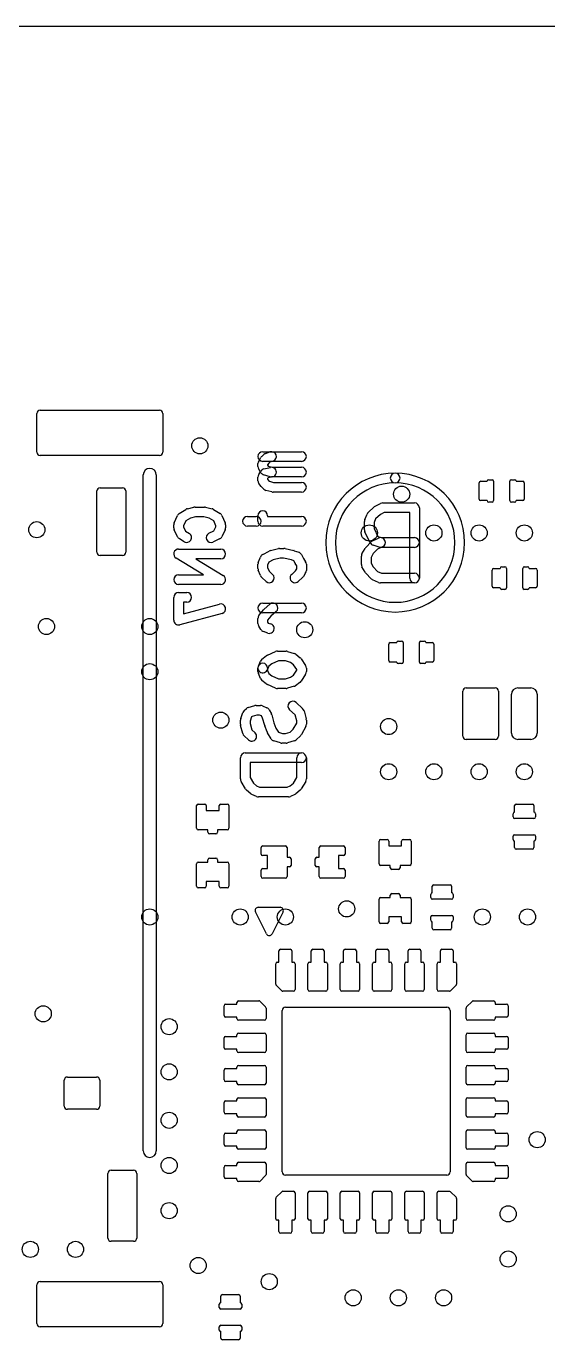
# Model space of a CAD drawing. Extents: x 0 to 45, y 0 to 50.
# Drawn here: x 14.04 to 22.11, y 29.65 to 50 of the extents above; entities that cross this region are included whole.
import ezdxf

# ---------------------------------------------------------------- set-up
doc = ezdxf.new("R2010")
doc.units = 0
for name, color, linetype in [('HOLE_1-6', 7, 'CONTINUOUS'), ('OUTLINE', 7, 'CONTINUOUS'), ('Resist-B', 7, 'CONTINUOUS'), ('Symbol-B', 7, 'CONTINUOUS')]:
    doc.layers.add(name, color=color, linetype=linetype)

msp = doc.modelspace()

# ---------------------------------------------------------------- linework, layer by layer
at = {"layer": 'HOLE_1-6'}
for centre in [(16.725, 43.5), (19.85, 42.75), (14.2, 42.2), (19.35, 42.15), (20.35, 42.15), (21.05, 42.15), (21.75, 42.15), (14.35, 40.7), (15.95, 40.7), (18.35, 40.65), (15.95, 40), (17.05, 39.25), (19.65, 39.15), (19.65, 38.45), (20.35, 38.45), (21.05, 38.45), (21.75, 38.45), (19, 36.325), (15.95, 36.2), (17.35, 36.2), (18.05, 36.2), (21.1, 36.2), (21.8, 36.2), (14.3, 34.7), (16.25, 34.5), (16.25, 33.8), (16.25, 33.05), (21.95, 32.75), (16.25, 32.35), (16.25, 31.65), (21.5, 31.6), (14.1, 31.05), (14.8, 31.05), (21.5, 30.9), (16.7, 30.8), (17.8, 30.55), (19.1, 30.3), (19.8, 30.3), (20.5, 30.3)]:
    msp.add_circle(centre, 0.125, dxfattribs=at)
at = {"layer": 'OUTLINE'}
msp.add_line((1, 50), (44, 50), dxfattribs=at)
at = {"layer": 'Resist-B'}
for p, q in [((14.2, 43.4), (14.2, 44)), ((14.25, 44.05), (16.1, 44.05)), ((16.15, 44), (16.15, 43.4)), ((16.1, 43.35), (14.25, 43.35)), ((21.075, 42.95), (21.175, 42.95)), ((21.2, 42.975), (21.25, 42.975)), ((21.275, 42.95), (21.275, 42.65)), ((21.525, 42.65), (21.525, 42.95)), ((21.55, 42.975), (21.6, 42.975)), ((21.625, 42.95), (21.725, 42.95)), ((15.13, 41.85), (15.13, 42.8)), ((15.18, 42.85), (15.53, 42.85)), ((15.58, 42.8), (15.58, 41.85)), ((21.05, 42.675), (21.05, 42.925)), ((21.75, 42.925), (21.75, 42.675)), ((21.175, 42.65), (21.075, 42.65)), ((21.25, 42.625), (21.2, 42.625)), ((21.6, 42.625), (21.55, 42.625)), ((21.725, 42.65), (21.625, 42.65)), ((15.53, 41.8), (15.18, 41.8)), ((21.25, 41.325), (21.25, 41.575)), ((21.275, 41.6), (21.375, 41.6)), ((21.4, 41.625), (21.45, 41.625)), ((21.475, 41.6), (21.475, 41.3)), ((21.725, 41.3), (21.725, 41.6)), ((21.75, 41.625), (21.8, 41.625)), ((21.825, 41.6), (21.925, 41.6)), ((21.95, 41.575), (21.95, 41.325)), ((21.375, 41.3), (21.275, 41.3)), ((21.45, 41.275), (21.4, 41.275)), ((21.8, 41.275), (21.75, 41.275)), ((21.925, 41.3), (21.825, 41.3)), ((19.65, 40.175), (19.65, 40.425)), ((19.675, 40.45), (19.775, 40.45)), ((19.8, 40.475), (19.85, 40.475)), ((19.875, 40.45), (19.875, 40.15)), ((20.125, 40.15), (20.125, 40.45)), ((20.15, 40.475), (20.2, 40.475)), ((20.225, 40.45), (20.325, 40.45)), ((20.35, 40.425), (20.35, 40.175)), ((19.775, 40.15), (19.675, 40.15)), ((19.85, 40.125), (19.8, 40.125)), ((20.2, 40.125), (20.15, 40.125)), ((20.325, 40.15), (20.225, 40.15)), ((20.8, 39), (20.8, 39.7)), ((20.85, 39.75), (21.3, 39.75)), ((21.35, 39.7), (21.35, 39)), ((21.3, 38.95), (20.85, 38.95)), ((16.675, 37.575), (16.675, 37.925)), ((16.7, 37.95), (16.8, 37.95)), ((16.825, 37.925), (16.825, 37.85)), ((17.025, 37.85), (17.025, 37.925)), ((17.05, 37.95), (17.15, 37.95)), ((17.175, 37.925), (17.175, 37.575)), ((21.6, 37.825), (21.6, 37.925)), ((21.625, 37.95), (21.875, 37.95)), ((21.9, 37.925), (21.9, 37.825)), ((16.825, 37.85), (17.025, 37.85)), ((21.575, 37.75), (21.575, 37.8)), ((21.9, 37.725), (21.6, 37.725)), ((21.925, 37.8), (21.925, 37.75)), ((16.85, 37.55), (16.7, 37.55)), ((16.85, 37.5125), (16.85, 37.55)), ((16.975, 37.4875), (16.875, 37.4875)), ((17, 37.55), (17, 37.5125)), ((17.15, 37.55), (17, 37.55)), ((21.575, 37.4), (21.575, 37.45)), ((21.6, 37.475), (21.9, 37.475)), ((21.925, 37.45), (21.925, 37.4)), ((17.675, 37.175), (17.675, 37.275)), ((17.7, 37.3), (18.05, 37.3)), ((18.075, 37.275), (18.075, 37.125)), ((18.575, 37.125), (18.575, 37.275)), ((18.6, 37.3), (18.95, 37.3)), ((18.975, 37.275), (18.975, 37.175)), ((19.5, 37.025), (19.5, 37.375)), ((19.525, 37.4), (19.625, 37.4)), ((19.65, 37.375), (19.65, 37.3)), ((19.65, 37.3), (19.85, 37.3)), ((19.85, 37.3), (19.85, 37.375)), ((19.875, 37.4), (19.975, 37.4)), ((20, 37.375), (20, 37.025)), ((21.6, 37.275), (21.6, 37.375)), ((21.875, 37.25), (21.625, 37.25)), ((21.9, 37.375), (21.9, 37.275)), ((16.7, 37.05), (16.85, 37.05)), ((16.85, 37.05), (16.85, 37.0875)), ((16.875, 37.1125), (16.975, 37.1125)), ((17, 37.0875), (17, 37.05)), ((17, 37.05), (17.15, 37.05)), ((17.775, 37.15), (17.7, 37.15)), ((17.775, 36.95), (17.775, 37.15)), ((18.075, 37.125), (18.1125, 37.125)), ((18.1375, 37.1), (18.1375, 37)), ((18.5125, 37), (18.5125, 37.1)), ((18.5375, 37.125), (18.575, 37.125)), ((18.95, 37.15), (18.875, 37.15)), ((18.875, 37.15), (18.875, 36.95)), ((16.675, 36.675), (16.675, 37.025)), ((17.175, 37.025), (17.175, 36.675)), ((17.675, 36.825), (17.675, 36.925)), ((17.7, 36.95), (17.775, 36.95)), ((18.1125, 36.975), (18.075, 36.975)), ((18.075, 36.975), (18.075, 36.825)), ((18.575, 36.975), (18.5375, 36.975)), ((18.575, 36.825), (18.575, 36.975)), ((18.875, 36.95), (18.95, 36.95)), ((18.975, 36.925), (18.975, 36.825)), ((19.675, 37), (19.525, 37)), ((19.675, 36.9625), (19.675, 37)), ((19.8, 36.9375), (19.7, 36.9375)), ((19.825, 37), (19.825, 36.9625)), ((19.975, 37), (19.825, 37)), ((16.8, 36.65), (16.7, 36.65)), ((17.025, 36.75), (16.825, 36.75)), ((16.825, 36.75), (16.825, 36.675)), ((17.025, 36.675), (17.025, 36.75)), ((17.15, 36.65), (17.05, 36.65)), ((18.05, 36.8), (17.7, 36.8)), ((18.95, 36.8), (18.6, 36.8)), ((20.325, 36.575), (20.325, 36.675)), ((20.35, 36.7), (20.6, 36.7)), ((20.625, 36.675), (20.625, 36.575)), ((19.5, 36.125), (19.5, 36.475)), ((19.525, 36.5), (19.675, 36.5)), ((19.675, 36.5), (19.675, 36.5375)), ((19.7, 36.5625), (19.8, 36.5625)), ((19.825, 36.5375), (19.825, 36.5)), ((19.825, 36.5), (19.975, 36.5)), ((20, 36.475), (20, 36.125)), ((20.3, 36.5), (20.3, 36.55)), ((20.625, 36.475), (20.325, 36.475)), ((20.65, 36.55), (20.65, 36.5)), ((20.325, 36.225), (20.625, 36.225)), ((19.625, 36.1), (19.525, 36.1)), ((19.85, 36.2), (19.65, 36.2)), ((19.65, 36.2), (19.65, 36.125)), ((19.85, 36.125), (19.85, 36.2)), ((19.975, 36.1), (19.875, 36.1)), ((20.3, 36.15), (20.3, 36.2)), ((20.325, 36.025), (20.325, 36.125)), ((20.625, 36.125), (20.625, 36.025)), ((20.65, 36.2), (20.65, 36.15)), ((20.6, 36), (20.35, 36)), ((17.95, 35.5), (17.95, 35.675)), ((17.975, 35.7), (18.125, 35.7)), ((18.15, 35.675), (18.15, 35.5)), ((18.45, 35.5), (18.45, 35.675)), ((18.475, 35.7), (18.625, 35.7)), ((18.65, 35.675), (18.65, 35.5)), ((18.95, 35.5), (18.95, 35.675)), ((18.975, 35.7), (19.125, 35.7)), ((19.15, 35.675), (19.15, 35.5)), ((19.45, 35.5), (19.45, 35.675)), ((19.475, 35.7), (19.625, 35.7)), ((19.65, 35.675), (19.65, 35.5)), ((19.95, 35.5), (19.95, 35.675)), ((19.975, 35.7), (20.125, 35.7)), ((20.15, 35.675), (20.15, 35.5)), ((20.45, 35.5), (20.45, 35.675)), ((20.475, 35.7), (20.625, 35.7)), ((20.65, 35.675), (20.65, 35.5)), ((17.9, 35.16036), (17.9, 35.475)), ((17.925, 35.5), (17.95, 35.5)), ((18.15, 35.5), (18.175, 35.5)), ((18.2, 35.475), (18.2, 35.075)), ((18.4, 35.075), (18.4, 35.475)), ((18.425, 35.5), (18.45, 35.5)), ((18.65, 35.5), (18.675, 35.5)), ((18.7, 35.475), (18.7, 35.075)), ((18.9, 35.075), (18.9, 35.475)), ((18.925, 35.5), (18.95, 35.5)), ((19.15, 35.5), (19.175, 35.5)), ((19.2, 35.475), (19.2, 35.075)), ((19.4, 35.075), (19.4, 35.475)), ((19.425, 35.5), (19.45, 35.5)), ((19.65, 35.5), (19.675, 35.5)), ((19.7, 35.475), (19.7, 35.075)), ((19.9, 35.075), (19.9, 35.475)), ((19.925, 35.5), (19.95, 35.5)), ((20.15, 35.5), (20.175, 35.5)), ((20.2, 35.475), (20.2, 35.075)), ((20.4, 35.075), (20.4, 35.475)), ((20.425, 35.5), (20.45, 35.5)), ((20.65, 35.5), (20.675, 35.5)), ((20.7, 35.475), (20.7, 35.16036)), ((17.99268, 35.05732), (17.90732, 35.14268)), ((18.175, 35.05), (18.01036, 35.05)), ((18.675, 35.05), (18.425, 35.05)), ((19.175, 35.05), (18.925, 35.05)), ((19.675, 35.05), (19.425, 35.05)), ((20.175, 35.05), (19.925, 35.05)), ((20.58964, 35.05), (20.425, 35.05)), ((20.69268, 35.14268), (20.60732, 35.05732)), ((17.1, 34.675), (17.1, 34.825)), ((17.125, 34.85), (17.3, 34.85)), ((17.3, 34.85), (17.3, 34.875)), ((17.325, 34.9), (17.63964, 34.9)), ((17.65732, 34.89268), (17.74268, 34.80732)), ((18.05, 34.8), (20.55, 34.8)), ((20.85732, 34.80732), (20.94268, 34.89268)), ((20.96036, 34.9), (21.275, 34.9)), ((21.3, 34.875), (21.3, 34.85)), ((21.3, 34.85), (21.475, 34.85)), ((21.5, 34.825), (21.5, 34.675)), ((17.3, 34.65), (17.125, 34.65)), ((17.3, 34.625), (17.3, 34.65)), ((17.725, 34.6), (17.325, 34.6)), ((17.75, 34.78964), (17.75, 34.625)), ((18, 32.25), (18, 34.75)), ((20.6, 34.75), (20.6, 32.25)), ((20.85, 34.625), (20.85, 34.78964)), ((21.275, 34.6), (20.875, 34.6)), ((21.475, 34.65), (21.3, 34.65)), ((21.3, 34.65), (21.3, 34.625)), ((17.325, 34.4), (17.725, 34.4)), ((20.875, 34.4), (21.275, 34.4)), ((17.1, 34.175), (17.1, 34.325)), ((17.125, 34.35), (17.3, 34.35)), ((17.3, 34.35), (17.3, 34.375)), ((17.75, 34.375), (17.75, 34.125)), ((20.85, 34.125), (20.85, 34.375)), ((21.3, 34.375), (21.3, 34.35)), ((21.3, 34.35), (21.475, 34.35)), ((21.5, 34.325), (21.5, 34.175)), ((17.3, 34.15), (17.125, 34.15)), ((17.3, 34.125), (17.3, 34.15)), ((17.725, 34.1), (17.325, 34.1)), ((21.275, 34.1), (20.875, 34.1)), ((21.475, 34.15), (21.3, 34.15)), ((21.3, 34.15), (21.3, 34.125)), ((17.1, 33.675), (17.1, 33.825)), ((17.125, 33.85), (17.3, 33.85)), ((17.3, 33.85), (17.3, 33.875)), ((17.325, 33.9), (17.725, 33.9)), ((17.75, 33.875), (17.75, 33.625)), ((20.85, 33.625), (20.85, 33.875)), ((20.875, 33.9), (21.275, 33.9)), ((21.3, 33.875), (21.3, 33.85)), ((21.3, 33.85), (21.475, 33.85)), ((21.5, 33.825), (21.5, 33.675)), ((14.625, 33.27), (14.625, 33.67)), ((14.675, 33.72), (15.125, 33.72)), ((15.175, 33.67), (15.175, 33.27)), ((17.3, 33.65), (17.125, 33.65)), ((17.3, 33.625), (17.3, 33.65)), ((17.725, 33.6), (17.325, 33.6)), ((21.275, 33.6), (20.875, 33.6)), ((21.475, 33.65), (21.3, 33.65)), ((21.3, 33.65), (21.3, 33.625)), ((17.3, 33.35), (17.3, 33.375)), ((17.325, 33.4), (17.725, 33.4)), ((17.75, 33.375), (17.75, 33.125)), ((20.85, 33.125), (20.85, 33.375)), ((20.875, 33.4), (21.275, 33.4)), ((21.3, 33.375), (21.3, 33.35)), ((15.125, 33.22), (14.675, 33.22)), ((17.1, 33.175), (17.1, 33.325)), ((17.125, 33.35), (17.3, 33.35)), ((21.3, 33.35), (21.475, 33.35)), ((21.5, 33.325), (21.5, 33.175)), ((17.3, 33.15), (17.125, 33.15)), ((17.3, 33.125), (17.3, 33.15)), ((17.725, 33.1), (17.325, 33.1)), ((21.275, 33.1), (20.875, 33.1)), ((21.475, 33.15), (21.3, 33.15)), ((21.3, 33.15), (21.3, 33.125)), ((17.1, 32.675), (17.1, 32.825)), ((17.125, 32.85), (17.3, 32.85)), ((17.3, 32.85), (17.3, 32.875)), ((17.325, 32.9), (17.725, 32.9)), ((17.75, 32.875), (17.75, 32.625)), ((20.85, 32.625), (20.85, 32.875)), ((20.875, 32.9), (21.275, 32.9)), ((21.3, 32.875), (21.3, 32.85)), ((21.3, 32.85), (21.475, 32.85)), ((21.5, 32.825), (21.5, 32.675)), ((17.3, 32.65), (17.125, 32.65)), ((17.3, 32.625), (17.3, 32.65)), ((17.725, 32.6), (17.325, 32.6)), ((21.275, 32.6), (20.875, 32.6)), ((21.475, 32.65), (21.3, 32.65)), ((21.3, 32.65), (21.3, 32.625)), ((17.3, 32.35), (17.3, 32.375)), ((17.325, 32.4), (17.725, 32.4)), ((17.75, 32.375), (17.75, 32.21036)), ((20.85, 32.21036), (20.85, 32.375)), ((20.875, 32.4), (21.275, 32.4)), ((21.3, 32.375), (21.3, 32.35)), ((15.3, 31.225), (15.3, 32.225)), ((15.35, 32.275), (15.7, 32.275)), ((15.75, 32.225), (15.75, 31.225)), ((17.1, 32.175), (17.1, 32.325)), ((17.125, 32.35), (17.3, 32.35)), ((17.74268, 32.19268), (17.65732, 32.10732)), ((20.55, 32.2), (18.05, 32.2)), ((20.94268, 32.10732), (20.85732, 32.19268)), ((21.3, 32.35), (21.475, 32.35)), ((21.5, 32.325), (21.5, 32.175)), ((17.3, 32.15), (17.125, 32.15)), ((17.3, 32.125), (17.3, 32.15)), ((17.63964, 32.1), (17.325, 32.1)), ((18.01036, 31.95), (18.175, 31.95)), ((18.425, 31.95), (18.675, 31.95)), ((18.925, 31.95), (19.175, 31.95)), ((19.425, 31.95), (19.675, 31.95)), ((19.925, 31.95), (20.175, 31.95)), ((20.425, 31.95), (20.58964, 31.95)), ((21.275, 32.1), (20.96036, 32.1)), ((21.475, 32.15), (21.3, 32.15)), ((21.3, 32.15), (21.3, 32.125)), ((17.9, 31.525), (17.9, 31.83964)), ((17.90732, 31.85732), (17.99268, 31.94268)), ((18.2, 31.925), (18.2, 31.525)), ((18.4, 31.525), (18.4, 31.925)), ((18.7, 31.925), (18.7, 31.525)), ((18.9, 31.525), (18.9, 31.925)), ((19.2, 31.925), (19.2, 31.525)), ((19.4, 31.525), (19.4, 31.925)), ((19.7, 31.925), (19.7, 31.525)), ((19.9, 31.525), (19.9, 31.925)), ((20.2, 31.925), (20.2, 31.525)), ((20.4, 31.525), (20.4, 31.925)), ((20.60732, 31.94268), (20.69268, 31.85732)), ((20.7, 31.83964), (20.7, 31.525)), ((17.95, 31.5), (17.925, 31.5)), ((17.95, 31.325), (17.95, 31.5)), ((18.175, 31.5), (18.15, 31.5)), ((18.15, 31.5), (18.15, 31.325)), ((18.45, 31.5), (18.425, 31.5)), ((18.45, 31.325), (18.45, 31.5)), ((18.675, 31.5), (18.65, 31.5)), ((18.65, 31.5), (18.65, 31.325)), ((18.95, 31.5), (18.925, 31.5)), ((18.95, 31.325), (18.95, 31.5)), ((19.175, 31.5), (19.15, 31.5)), ((19.15, 31.5), (19.15, 31.325)), ((19.45, 31.5), (19.425, 31.5)), ((19.45, 31.325), (19.45, 31.5)), ((19.675, 31.5), (19.65, 31.5)), ((19.65, 31.5), (19.65, 31.325)), ((19.95, 31.5), (19.925, 31.5)), ((19.95, 31.325), (19.95, 31.5)), ((20.175, 31.5), (20.15, 31.5)), ((20.15, 31.5), (20.15, 31.325)), ((20.45, 31.5), (20.425, 31.5)), ((20.45, 31.325), (20.45, 31.5)), ((20.675, 31.5), (20.65, 31.5)), ((20.65, 31.5), (20.65, 31.325)), ((15.7, 31.175), (15.35, 31.175)), ((18.125, 31.3), (17.975, 31.3)), ((18.625, 31.3), (18.475, 31.3)), ((19.125, 31.3), (18.975, 31.3)), ((19.625, 31.3), (19.475, 31.3)), ((20.125, 31.3), (19.975, 31.3)), ((20.625, 31.3), (20.475, 31.3)), ((14.25, 30.55), (16.1, 30.55)), ((14.2, 29.9), (14.2, 30.5)), ((16.15, 30.5), (16.15, 29.9)), ((17.05, 30.225), (17.05, 30.325)), ((17.075, 30.35), (17.325, 30.35)), ((17.35, 30.325), (17.35, 30.225)), ((17.025, 30.15), (17.025, 30.2)), ((17.35, 30.125), (17.05, 30.125)), ((17.375, 30.2), (17.375, 30.15)), ((16.1, 29.85), (14.25, 29.85)), ((17.025, 29.8), (17.025, 29.85)), ((17.05, 29.875), (17.35, 29.875)), ((17.05, 29.675), (17.05, 29.775)), ((17.35, 29.775), (17.35, 29.675)), ((17.375, 29.85), (17.375, 29.8)), ((17.325, 29.65), (17.075, 29.65))]:
    msp.add_line(p, q, dxfattribs=at)
for centre, radius, start, end in [((14.25, 44), 0.05, 90, 180), ((16.1, 44), 0.05, 0, 90), ((14.25, 43.4), 0.05, 180, -90), ((16.1, 43.4), 0.05, -90, 0), ((21.075, 42.925), 0.025, 90, 180), ((21.2, 42.95), 0.025, 90, 180), ((21.25, 42.95), 0.025, 0, 90), ((21.55, 42.95), 0.025, 90, 180), ((21.6, 42.95), 0.025, 0, 90), ((21.725, 42.925), 0.025, 0, 90), ((15.18, 42.8), 0.05, 90, 180), ((15.53, 42.8), 0.05, 0, 90), ((21.075, 42.675), 0.025, 180, -90), ((21.2, 42.65), 0.025, 180, -90), ((21.25, 42.65), 0.025, -90, 0), ((21.55, 42.65), 0.025, 180, -90), ((21.6, 42.65), 0.025, -90, 0), ((21.725, 42.675), 0.025, -90, 0), ((15.18, 41.85), 0.05, 180, -90), ((15.53, 41.85), 0.05, -90, 0), ((21.275, 41.575), 0.025, 90, 180), ((21.4, 41.6), 0.025, 90, 180), ((21.45, 41.6), 0.025, 0, 90), ((21.75, 41.6), 0.025, 90, 180), ((21.8, 41.6), 0.025, 0, 90), ((21.925, 41.575), 0.025, 0, 90), ((21.275, 41.325), 0.025, 180, -90), ((21.925, 41.325), 0.025, -90, 0), ((21.4, 41.3), 0.025, 180, -90), ((21.45, 41.3), 0.025, -90, 0), ((21.75, 41.3), 0.025, 180, -90), ((21.8, 41.3), 0.025, -90, 0), ((19.675, 40.425), 0.025, 90, 180), ((19.8, 40.45), 0.025, 90, 180), ((19.85, 40.45), 0.025, 0, 90), ((20.15, 40.45), 0.025, 90, 180), ((20.2, 40.45), 0.025, 0, 90), ((20.325, 40.425), 0.025, 0, 90), ((19.675, 40.175), 0.025, 180, -90), ((19.8, 40.15), 0.025, 180, -90), ((19.85, 40.15), 0.025, -90, 0), ((20.15, 40.15), 0.025, 180, -90), ((20.2, 40.15), 0.025, -90, 0), ((20.325, 40.175), 0.025, -90, 0), ((20.85, 39.7), 0.05, 90, 180), ((21.3, 39.7), 0.05, 0, 90), ((20.85, 39), 0.05, 180, -90), ((21.3, 39), 0.05, -90, 0), ((16.7, 37.925), 0.025, 90, 180), ((16.8, 37.925), 0.025, 0, 90), ((17.05, 37.925), 0.025, 90, 180), ((17.15, 37.925), 0.025, 0, 90), ((21.625, 37.925), 0.025, 90, 180), ((21.875, 37.925), 0.025, 0, 90), ((21.6, 37.8), 0.025, 90, 180), ((21.6, 37.75), 0.025, 180, -90), ((21.9, 37.8), 0.025, 0, 90), ((21.9, 37.75), 0.025, -90, 0), ((16.7, 37.575), 0.025, 180, -90), ((16.875, 37.5125), 0.025, 180, -90), ((16.975, 37.5125), 0.025, -90, 0), ((17.15, 37.575), 0.025, -90, 0), ((21.6, 37.45), 0.025, 90, 180), ((21.9, 37.45), 0.025, 0, 90), ((17.7, 37.275), 0.025, 90, 180), ((18.05, 37.275), 0.025, 0, 90), ((18.6, 37.275), 0.025, 90, 180), ((18.95, 37.275), 0.025, 0, 90), ((19.525, 37.375), 0.025, 90, 180), ((19.625, 37.375), 0.025, 0, 90), ((19.875, 37.375), 0.025, 90, 180), ((19.975, 37.375), 0.025, 0, 90), ((21.6, 37.4), 0.025, 180, -90), ((21.625, 37.275), 0.025, 180, -90), ((21.875, 37.275), 0.025, -90, 0), ((21.9, 37.4), 0.025, -90, 0), ((16.7, 37.025), 0.025, 90, 180), ((16.875, 37.0875), 0.025, 90, 180), ((16.975, 37.0875), 0.025, 0, 90), ((17.15, 37.025), 0.025, 0, 90), ((17.7, 37.175), 0.025, 180, -90), ((18.1125, 37.1), 0.025, 0, 90), ((18.5375, 37.1), 0.025, 90, 180), ((18.95, 37.175), 0.025, -90, 0), ((17.7, 36.925), 0.025, 90, 180), ((18.1125, 37), 0.025, -90, 0), ((18.5375, 37), 0.025, 180, -90), ((18.95, 36.925), 0.025, 0, 90), ((19.525, 37.025), 0.025, 180, -90), ((19.7, 36.9625), 0.025, 180, -90), ((19.8, 36.9625), 0.025, -90, 0), ((19.975, 37.025), 0.025, -90, 0), ((16.7, 36.675), 0.025, 180, -90), ((16.8, 36.675), 0.025, -90, 0), ((17.05, 36.675), 0.025, 180, -90), ((17.15, 36.675), 0.025, -90, 0), ((17.7, 36.825), 0.025, 180, -90), ((18.05, 36.825), 0.025, -90, 0), ((18.6, 36.825), 0.025, 180, -90), ((18.95, 36.825), 0.025, -90, 0), ((20.35, 36.675), 0.025, 90, 180), ((20.6, 36.675), 0.025, 0, 90), ((19.525, 36.475), 0.025, 90, 180), ((19.7, 36.5375), 0.025, 90, 180), ((19.8, 36.5375), 0.025, 0, 90), ((19.975, 36.475), 0.025, 0, 90), ((20.325, 36.55), 0.025, 90, 180), ((20.325, 36.5), 0.025, 180, -90), ((20.625, 36.55), 0.025, 0, 90), ((20.625, 36.5), 0.025, -90, 0), ((20.325, 36.2), 0.025, 90, 180), ((20.625, 36.2), 0.025, 0, 90), ((19.525, 36.125), 0.025, 180, -90), ((19.625, 36.125), 0.025, -90, 0), ((19.875, 36.125), 0.025, 180, -90), ((19.975, 36.125), 0.025, -90, 0), ((20.325, 36.15), 0.025, 180, -90), ((20.35, 36.025), 0.025, 180, -90), ((20.6, 36.025), 0.025, -90, 0), ((20.625, 36.15), 0.025, -90, 0), ((17.975, 35.675), 0.025, 90, 180), ((18.125, 35.675), 0.025, 0, 90), ((18.475, 35.675), 0.025, 90, 180), ((18.625, 35.675), 0.025, 0, 90), ((18.975, 35.675), 0.025, 90, 180), ((19.125, 35.675), 0.025, 0, 90), ((19.475, 35.675), 0.025, 90, 180), ((19.625, 35.675), 0.025, 0, 90), ((19.975, 35.675), 0.025, 90, 180), ((20.125, 35.675), 0.025, 0, 90), ((20.475, 35.675), 0.025, 90, 180), ((20.625, 35.675), 0.025, 0, 90), ((17.925, 35.475), 0.025, 90, 180), ((18.175, 35.475), 0.025, 0, 90), ((18.425, 35.475), 0.025, 90, 180), ((18.675, 35.475), 0.025, 0, 90), ((18.925, 35.475), 0.025, 90, 180), ((19.175, 35.475), 0.025, 0, 90), ((19.425, 35.475), 0.025, 90, 180), ((19.675, 35.475), 0.025, 0, 90), ((19.925, 35.475), 0.025, 90, 180), ((20.175, 35.475), 0.025, 0, 90), ((20.425, 35.475), 0.025, 90, 180), ((20.675, 35.475), 0.025, 0, 90), ((17.925, 35.16036), 0.025, 180, -135), ((18.01036, 35.075), 0.025, -135, -90), ((18.175, 35.075), 0.025, -90, 0), ((18.425, 35.075), 0.025, 180, -90), ((18.675, 35.075), 0.025, -90, 0), ((18.925, 35.075), 0.025, 180, -90), ((19.175, 35.075), 0.025, -90, 0), ((19.425, 35.075), 0.025, 180, -90), ((19.675, 35.075), 0.025, -90, 0), ((19.925, 35.075), 0.025, 180, -90), ((20.175, 35.075), 0.025, -90, 0), ((20.425, 35.075), 0.025, 180, -90), ((20.58964, 35.075), 0.025, -90, -45), ((20.675, 35.16036), 0.025, -45, 0), ((17.125, 34.825), 0.025, 90, 180), ((17.325, 34.875), 0.025, 90, 180), ((17.63964, 34.875), 0.025, 45, 90), ((17.725, 34.78964), 0.025, 0, 45), ((18.05, 34.75), 0.05, 90, 180), ((20.55, 34.75), 0.05, 0, 90), ((20.875, 34.78964), 0.025, 135, 180), ((20.96036, 34.875), 0.025, 90, 135), ((21.275, 34.875), 0.025, 0, 90), ((21.475, 34.825), 0.025, 0, 90), ((17.125, 34.675), 0.025, 180, -90), ((17.325, 34.625), 0.025, 180, -90), ((17.725, 34.625), 0.025, -90, 0), ((20.875, 34.625), 0.025, 180, -90), ((21.275, 34.625), 0.025, -90, 0), ((21.475, 34.675), 0.025, -90, 0), ((17.325, 34.375), 0.025, 90, 180), ((17.725, 34.375), 0.025, 0, 90), ((20.875, 34.375), 0.025, 90, 180), ((21.275, 34.375), 0.025, 0, 90), ((17.125, 34.325), 0.025, 90, 180), ((21.475, 34.325), 0.025, 0, 90), ((17.125, 34.175), 0.025, 180, -90), ((17.325, 34.125), 0.025, 180, -90), ((17.725, 34.125), 0.025, -90, 0), ((20.875, 34.125), 0.025, 180, -90), ((21.275, 34.125), 0.025, -90, 0), ((21.475, 34.175), 0.025, -90, 0), ((17.125, 33.825), 0.025, 90, 180), ((17.325, 33.875), 0.025, 90, 180), ((17.725, 33.875), 0.025, 0, 90), ((20.875, 33.875), 0.025, 90, 180), ((21.275, 33.875), 0.025, 0, 90), ((21.475, 33.825), 0.025, 0, 90), ((14.675, 33.67), 0.05, 90, 180), ((15.125, 33.67), 0.05, 0, 90), ((17.125, 33.675), 0.025, 180, -90), ((17.325, 33.625), 0.025, 180, -90), ((17.725, 33.625), 0.025, -90, 0), ((20.875, 33.625), 0.025, 180, -90), ((21.275, 33.625), 0.025, -90, 0), ((21.475, 33.675), 0.025, -90, 0), ((17.325, 33.375), 0.025, 90, 180), ((17.725, 33.375), 0.025, 0, 90), ((20.875, 33.375), 0.025, 90, 180), ((21.275, 33.375), 0.025, 0, 90), ((14.675, 33.27), 0.05, 180, -90), ((15.125, 33.27), 0.05, -90, 0), ((17.125, 33.325), 0.025, 90, 180), ((17.125, 33.175), 0.025, 180, -90), ((21.475, 33.325), 0.025, 0, 90), ((21.475, 33.175), 0.025, -90, 0), ((17.325, 33.125), 0.025, 180, -90), ((17.725, 33.125), 0.025, -90, 0), ((20.875, 33.125), 0.025, 180, -90), ((21.275, 33.125), 0.025, -90, 0), ((17.125, 32.825), 0.025, 90, 180), ((17.325, 32.875), 0.025, 90, 180), ((17.725, 32.875), 0.025, 0, 90), ((20.875, 32.875), 0.025, 90, 180), ((21.275, 32.875), 0.025, 0, 90), ((21.475, 32.825), 0.025, 0, 90), ((17.125, 32.675), 0.025, 180, -90), ((17.325, 32.625), 0.025, 180, -90), ((17.725, 32.625), 0.025, -90, 0), ((20.875, 32.625), 0.025, 180, -90), ((21.275, 32.625), 0.025, -90, 0), ((21.475, 32.675), 0.025, -90, 0), ((17.325, 32.375), 0.025, 90, 180), ((17.725, 32.375), 0.025, 0, 90), ((20.875, 32.375), 0.025, 90, 180), ((21.275, 32.375), 0.025, 0, 90), ((15.35, 32.225), 0.05, 90, 180), ((15.7, 32.225), 0.05, 0, 90), ((17.125, 32.325), 0.025, 90, 180), ((17.125, 32.175), 0.025, 180, -90), ((17.725, 32.21036), 0.025, -45, 0), ((18.05, 32.25), 0.05, 180, -90), ((20.55, 32.25), 0.05, -90, 0), ((20.875, 32.21036), 0.025, 180, -135), ((21.475, 32.325), 0.025, 0, 90), ((21.475, 32.175), 0.025, -90, 0), ((17.325, 32.125), 0.025, 180, -90), ((17.63964, 32.125), 0.025, -90, -45), ((18.01036, 31.925), 0.025, 90, 135), ((18.175, 31.925), 0.025, 0, 90), ((18.425, 31.925), 0.025, 90, 180), ((18.675, 31.925), 0.025, 0, 90), ((18.925, 31.925), 0.025, 90, 180), ((19.175, 31.925), 0.025, 0, 90), ((19.425, 31.925), 0.025, 90, 180), ((19.675, 31.925), 0.025, 0, 90), ((19.925, 31.925), 0.025, 90, 180), ((20.175, 31.925), 0.025, 0, 90), ((20.425, 31.925), 0.025, 90, 180), ((20.58964, 31.925), 0.025, 45, 90), ((20.96036, 32.125), 0.025, -135, -90), ((21.275, 32.125), 0.025, -90, 0), ((17.925, 31.83964), 0.025, 135, 180), ((20.675, 31.83964), 0.025, 0, 45), ((17.925, 31.525), 0.025, 180, -90), ((18.175, 31.525), 0.025, -90, 0), ((18.425, 31.525), 0.025, 180, -90), ((18.675, 31.525), 0.025, -90, 0), ((18.925, 31.525), 0.025, 180, -90), ((19.175, 31.525), 0.025, -90, 0), ((19.425, 31.525), 0.025, 180, -90), ((19.675, 31.525), 0.025, -90, 0), ((19.925, 31.525), 0.025, 180, -90), ((20.175, 31.525), 0.025, -90, 0), ((20.425, 31.525), 0.025, 180, -90), ((20.675, 31.525), 0.025, -90, 0), ((15.35, 31.225), 0.05, 180, -90), ((15.7, 31.225), 0.05, -90, 0), ((17.975, 31.325), 0.025, 180, -90), ((18.125, 31.325), 0.025, -90, 0), ((18.475, 31.325), 0.025, 180, -90), ((18.625, 31.325), 0.025, -90, 0), ((18.975, 31.325), 0.025, 180, -90), ((19.125, 31.325), 0.025, -90, 0), ((19.475, 31.325), 0.025, 180, -90), ((19.625, 31.325), 0.025, -90, 0), ((19.975, 31.325), 0.025, 180, -90), ((20.125, 31.325), 0.025, -90, 0), ((20.475, 31.325), 0.025, 180, -90), ((20.625, 31.325), 0.025, -90, 0), ((14.25, 30.5), 0.05, 90, 180), ((16.1, 30.5), 0.05, 0, 90), ((17.075, 30.325), 0.025, 90, 180), ((17.325, 30.325), 0.025, 0, 90), ((17.05, 30.2), 0.025, 90, 180), ((17.05, 30.15), 0.025, 180, -90), ((17.35, 30.2), 0.025, 0, 90), ((17.35, 30.15), 0.025, -90, 0), ((14.25, 29.9), 0.05, 180, -90), ((16.1, 29.9), 0.05, -90, 0), ((17.05, 29.85), 0.025, 90, 180), ((17.05, 29.8), 0.025, 180, -90), ((17.35, 29.85), 0.025, 0, 90), ((17.35, 29.8), 0.025, -90, 0), ((17.075, 29.675), 0.025, 180, -90), ((17.325, 29.675), 0.025, -90, 0)]:
    msp.add_arc(centre, radius, start, end, dxfattribs=at)
at = {"layer": 'Symbol-B'}
for p, q in [((17.68325, 43.33447), (17.71721, 43.36564)), ((17.7, 43.40877), (18.3, 43.40877)), ((17.74351, 43.38131), (17.81144, 43.40469)), ((17.625, 43.17793), (17.625, 43.22468)), ((17.63633, 43.26432), (17.67029, 43.31886)), ((18.3, 43.25877), (17.7, 43.25877)), ((17.71719, 43.14193), (17.81908, 43.16531)), ((17.79222, 43.23089), (17.775, 43.20324)), ((17.775, 43.20324), (17.775, 43.19937)), ((17.775, 43.19937), (17.78278, 43.18688)), ((17.78278, 43.18688), (17.84707, 43.16721)), ((17.80711, 43.24456), (17.79222, 43.23089)), ((17.86026, 43.26285), (17.80711, 43.24456)), ((17.84707, 43.16721), (18.3, 43.16721)), ((15.85, 32.575), (15.85, 43.05)), ((16.05, 43.05), (16.05, 32.575)), ((17.625, 42.95974), (17.625, 43.01429)), ((17.67029, 43.08374), (17.63633, 43.13829)), ((17.63633, 43.05393), (17.67029, 43.10847)), ((17.81391, 43.02049), (17.71202, 43.05166)), ((17.78114, 43.00271), (17.775, 42.99285)), ((17.775, 42.99285), (17.775, 42.98411)), ((17.775, 42.98411), (17.79022, 42.96316)), ((17.85262, 43.01911), (17.78114, 43.00271)), ((17.79022, 42.96316), (17.80482, 42.94976)), ((17.80482, 42.94976), (17.86801, 42.93345)), ((18.3, 43.01721), (17.83585, 43.01721)), ((17.67328, 42.86891), (17.63932, 42.91566)), ((17.71721, 42.82657), (17.68325, 42.85774)), ((17.83975, 42.78583), (17.74918, 42.8092)), ((18.3, 42.78345), (17.85849, 42.78345)), ((17.86801, 42.93345), (18.3, 42.93345)), ((16.53228, 42.52472), (16.63416, 42.5481)), ((16.65094, 42.55), (16.79528, 42.55)), ((16.81205, 42.5481), (16.91394, 42.52472)), ((19.33335, 42.46778), (19.42685, 42.55269)), ((19.44273, 42.56374), (19.52455, 42.60619)), ((19.55909, 42.61462), (20.05, 42.61462)), ((20.125, 42.53962), (20.125, 41.45)), ((16.32806, 42.30757), (16.379, 42.41861)), ((16.40715, 42.45077), (16.50904, 42.51505)), ((16.50604, 42.3358), (16.47123, 42.25992)), ((16.57828, 42.38138), (16.50604, 42.3358)), ((16.65944, 42.4), (16.57828, 42.38138)), ((16.78679, 42.4), (16.65944, 42.4)), ((16.86795, 42.38138), (16.78679, 42.4)), ((16.94019, 42.3358), (16.86795, 42.38138)), ((16.93719, 42.51505), (17.03908, 42.45077)), ((16.975, 42.25992), (16.94019, 42.3358)), ((17.06723, 42.41861), (17.11817, 42.30757)), ((17.46226, 42.40617), (17.59811, 42.40617)), ((17.625, 42.33117), (17.625, 42.41689)), ((17.775, 42.41689), (17.775, 42.40617)), ((17.775, 42.40617), (18.3, 42.40617)), ((19.27938, 42.35599), (19.31445, 42.44089)), ((19.44666, 42.36806), (19.4237, 42.31248)), ((19.52047, 42.43509), (19.44666, 42.36806)), ((19.57739, 42.46462), (19.52047, 42.43509)), ((19.975, 42.46462), (19.57739, 42.46462)), ((19.975, 41.45), (19.975, 42.46462)), ((16.32123, 42.22955), (16.32123, 42.2763)), ((16.37967, 42.09166), (16.32873, 42.19686)), ((16.47123, 42.25992), (16.47123, 42.24675)), ((16.47123, 42.24675), (16.50508, 42.17684)), ((16.50508, 42.17684), (16.56272, 42.14158)), ((16.86589, 42.14577), (16.9433, 42.18128)), ((16.9433, 42.18128), (16.975, 42.24675)), ((16.975, 42.24675), (16.975, 42.25992)), ((17.1175, 42.19686), (17.06656, 42.09166)), ((17.125, 42.2763), (17.125, 42.22955)), ((17.59811, 42.25617), (17.46226, 42.25617)), ((18.3, 42.25617), (17.7, 42.25617)), ((19.2737, 42.2), (19.2737, 42.32736)), ((19.36295, 41.99763), (19.28113, 42.16744)), ((19.4237, 42.31248), (19.4237, 42.21713)), ((19.4237, 42.21713), (19.48378, 42.09243)), ((16.48444, 42.01362), (16.40803, 42.06037)), ((17.03034, 42.05618), (16.92845, 42.00943)), ((19.2947, 41.92657), (19.37652, 42.01147)), ((19.39951, 42.02772), (19.49302, 42.07018)), ((19.50231, 41.93011), (19.4088, 41.95841)), ((19.55504, 41.9336), (19.47458, 41.89707)), ((19.48378, 42.09243), (19.53513, 42.07689)), ((20.05, 41.92689), (19.52403, 41.92689)), ((19.53513, 42.07689), (20.05, 42.07689)), ((16.78223, 41.5026), (16.35727, 41.76091)), ((16.39623, 41.9), (17.05, 41.9)), ((17.05, 41.75), (16.664, 41.75)), ((16.664, 41.75), (17.08896, 41.49169)), ((17.63027, 41.69127), (17.66423, 41.77698)), ((17.69856, 41.81547), (17.80045, 41.87002)), ((17.86307, 41.7334), (17.79357, 41.69619)), ((17.81764, 41.87666), (17.94217, 41.90783)), ((17.96962, 41.76007), (17.86307, 41.7334)), ((17.96038, 41.91007), (18.0283, 41.91007)), ((18.01981, 41.76007), (17.96962, 41.76007)), ((18.1435, 41.73169), (18.01981, 41.76007)), ((18.04507, 41.90817), (18.18092, 41.877)), ((18.18015, 41.71908), (18.1435, 41.73169)), ((18.20018, 41.68231), (18.18015, 41.71908)), ((18.18856, 41.87482), (18.25649, 41.85144)), ((18.29794, 41.8164), (18.33086, 41.75598)), ((18.33086, 41.75598), (18.36367, 41.70328)), ((19.22695, 41.66226), (19.22695, 41.78962)), ((19.23625, 41.82579), (19.283, 41.9107)), ((19.4096, 41.82965), (19.37695, 41.77034)), ((19.37695, 41.77034), (19.37695, 41.68154)), ((19.47458, 41.89707), (19.4096, 41.82965)), ((17.625, 41.6013), (17.625, 41.66364)), ((17.66423, 41.48796), (17.63027, 41.57367)), ((17.79357, 41.69619), (17.775, 41.64932)), ((17.775, 41.64932), (17.775, 41.61562)), ((17.775, 41.61562), (17.79735, 41.55921)), ((17.79735, 41.55921), (17.8526, 41.50851)), ((18.1474, 41.50851), (18.20779, 41.56392)), ((18.225, 41.6422), (18.20237, 41.67855)), ((18.20779, 41.56392), (18.225, 41.59157)), ((18.225, 41.59157), (18.225, 41.6422)), ((18.36367, 41.53049), (18.32971, 41.47595)), ((18.375, 41.66364), (18.375, 41.57013)), ((19.283, 41.54118), (19.23625, 41.62608)), ((19.37651, 41.44041), (19.29469, 41.52532)), ((19.37695, 41.68154), (19.4096, 41.62224)), ((19.4096, 41.62224), (19.47458, 41.55482)), ((19.47458, 41.55482), (19.54026, 41.525)), ((19.54026, 41.525), (20.05, 41.525)), ((16.39623, 41.5026), (16.78223, 41.5026)), ((17.05, 41.3526), (16.39623, 41.3526)), ((17.75118, 41.39799), (17.68325, 41.46033)), ((18.31675, 41.46033), (18.24882, 41.39799)), ((19.49303, 41.38171), (19.39952, 41.42416)), ((20.05, 41.375), (19.52403, 41.375)), ((16.32123, 40.80097), (16.32123, 41.15162)), ((16.39623, 41.22662), (16.52358, 41.22662)), ((17.06943, 40.90386), (16.41566, 40.72853)), ((16.52358, 41.07662), (16.47123, 41.07662)), ((16.47123, 41.07662), (16.47123, 40.89873)), ((16.47123, 40.89873), (17.03057, 41.04874)), ((17.64122, 40.87126), (17.70914, 40.95697)), ((17.7, 41.06332), (18.3, 41.06332)), ((18.3, 40.91332), (17.7, 40.91332)), ((17.719, 40.96724), (17.80957, 41.04517)), ((17.90741, 40.93147), (17.82226, 40.8582)), ((17.625, 40.74676), (17.625, 40.82468)), ((17.67029, 40.65257), (17.63633, 40.70712)), ((17.82226, 40.8582), (17.775, 40.79857)), ((17.775, 40.79857), (17.775, 40.7682)), ((17.775, 40.7682), (17.78355, 40.75446)), ((17.78355, 40.75446), (17.8263, 40.73975)), ((17.77748, 40.59791), (17.70955, 40.62129)), ((17.7718, 40.25702), (17.89633, 40.31156)), ((17.92642, 40.31786), (18.06226, 40.31786)), ((18.0842, 40.31458), (18.18609, 40.28341)), ((17.63125, 40.08582), (17.66521, 40.16374)), ((17.687, 40.19225), (17.75493, 40.2468)), ((17.84109, 40.12361), (17.79533, 40.08686)), ((17.94212, 40.16786), (17.84109, 40.12361)), ((18.05104, 40.16786), (17.94212, 40.16786)), ((18.12843, 40.14419), (18.05104, 40.16786)), ((18.17618, 40.10585), (18.12843, 40.14419)), ((18.225, 40.03303), (18.17618, 40.10585)), ((18.2111, 40.27017), (18.27903, 40.21563)), ((18.29437, 40.19892), (18.36229, 40.09762)), ((17.625, 40.0013), (17.625, 40.05585)), ((17.66521, 39.89341), (17.63125, 39.97133)), ((17.79533, 40.08686), (17.76875, 40.02588)), ((17.775, 40.05585), (17.775, 40.01693)), ((17.775, 40.01693), (17.79533, 39.97029)), ((17.79533, 39.97029), (17.84109, 39.93354)), ((17.84109, 39.93354), (17.94212, 39.88929)), ((17.94212, 39.88929), (18.05104, 39.88929)), ((18.05104, 39.88929), (18.13115, 39.9138)), ((18.13115, 39.9138), (18.17668, 39.94513)), ((18.17668, 39.94513), (18.225, 40.02274)), ((18.225, 40.02274), (18.225, 40.03303)), ((18.36367, 39.96166), (18.29575, 39.85257)), ((18.375, 40.05585), (18.375, 40.0013)), ((17.75493, 39.81035), (17.687, 39.8649)), ((17.89633, 39.74559), (17.7718, 39.80013)), ((18.06226, 39.73929), (17.92642, 39.73929)), ((18.18609, 39.77374), (18.0842, 39.74257)), ((18.2746, 39.83043), (18.20667, 39.78368)), ((21.65, 39.75), (21.85, 39.75)), ((18.21486, 39.5215), (18.31675, 39.42799)), ((21.55, 39.05), (21.55, 39.65)), ((21.95, 39.65), (21.95, 39.05)), ((17.35781, 39.27366), (17.39177, 39.36716)), ((17.41155, 39.39682), (17.44552, 39.42799)), ((17.47429, 39.44445), (17.57617, 39.47562)), ((17.52649, 39.29871), (17.5033, 39.23486)), ((17.53442, 39.30598), (17.52649, 39.29871)), ((17.60933, 39.3289), (17.53442, 39.30598)), ((17.59811, 39.4789), (17.66604, 39.4789)), ((17.64965, 39.3289), (17.60933, 39.3289)), ((17.68002, 39.31496), (17.64965, 39.3289)), ((17.69786, 39.28221), (17.68002, 39.31496)), ((17.69732, 39.47206), (17.76524, 39.44089)), ((17.72953, 39.166), (17.69786, 39.28221)), ((17.79982, 39.40861), (17.83378, 39.34627)), ((17.84028, 39.33011), (17.87344, 39.20842)), ((18.19937, 39.33212), (18.11344, 39.41098)), ((18.225, 39.23803), (18.19937, 39.33212)), ((18.3384, 39.39244), (18.37236, 39.26777)), ((17.3533, 39.18572), (17.3533, 39.24806)), ((17.3899, 39.04133), (17.35594, 39.16601)), ((17.5033, 39.23486), (17.5033, 39.19575)), ((17.5033, 39.19575), (17.52893, 39.10165)), ((17.52893, 39.10165), (17.5809, 39.05397)), ((17.76535, 39.06661), (17.73139, 39.16012)), ((17.87344, 39.20842), (17.90383, 39.12474)), ((17.90383, 39.12474), (17.94178, 39.06205)), ((18.12596, 39.06546), (18.17218, 39.10787)), ((18.17218, 39.10787), (18.225, 39.20482)), ((18.225, 39.20482), (18.225, 39.23803)), ((18.36586, 39.14984), (18.29794, 39.02516)), ((18.375, 39.24806), (18.375, 39.18572)), ((17.47948, 38.94345), (17.41155, 39.00578)), ((17.82829, 38.95987), (17.77169, 39.05337)), ((17.9724, 38.89582), (17.87051, 38.92699)), ((17.94178, 39.06205), (18.00556, 39.04254)), ((18.06226, 38.89254), (17.99434, 38.89254)), ((18.00556, 39.04254), (18.05104, 39.04254)), ((18.05104, 39.04254), (18.12596, 39.06546)), ((18.18609, 38.92699), (18.0842, 38.89582)), ((18.28279, 39.00578), (18.21486, 38.94345)), ((21.85, 38.95), (21.65, 38.95)), ((17.3533, 38.33896), (17.3533, 38.66624)), ((17.4283, 38.74124), (18.3, 38.74124)), ((18.225, 38.35917), (18.225, 38.66624)), ((18.375, 38.66624), (18.375, 38.33896)), ((18.3, 38.59124), (17.5033, 38.59124)), ((17.5033, 38.59124), (17.5033, 38.35917)), ((17.43139, 38.18439), (17.36346, 38.30127)), ((17.5033, 38.35917), (17.55406, 38.27183)), ((17.55406, 38.27183), (17.60387, 38.23183)), ((18.12443, 38.23183), (18.17424, 38.27183)), ((18.17424, 38.27183), (18.225, 38.35917)), ((18.36485, 38.30128), (18.29693, 38.1844)), ((17.51719, 38.10906), (17.44927, 38.1636)), ((17.6008, 38.0682), (17.53287, 38.09937)), ((17.60387, 38.23183), (17.64847, 38.21137)), ((18.09623, 38.06137), (17.63208, 38.06137)), ((17.64847, 38.21137), (18.07984, 38.21137)), ((18.07984, 38.21137), (18.12443, 38.23183)), ((18.19543, 38.09938), (18.12751, 38.06821)), ((18.27903, 38.1636), (18.2111, 38.10906)), ((17.75528, 35.93944), (17.58618, 36.27764)), ((17.6309, 36.35), (17.9691, 36.35)), ((18.01382, 36.27764), (17.84472, 35.93944))]:
    msp.add_line(p, q, dxfattribs=at)
for centre, radius, start, end in [((17.7, 43.33377), 0.075, 90, -90), ((17.76792, 43.31039), 0.075, 108.992983, 132.546585), ((17.83585, 43.33377), 0.075, -71.007017, 108.992327), ((18.3, 43.33377), 0.075, -90, 90), ((15.95, 43.05), 0.1, 0, 180), ((17.7, 43.22468), 0.075, 148.094218, 180), ((17.7, 43.17793), 0.075, 180, -148.094218), ((17.73396, 43.27922), 0.075, 132.546585, 148.094218), ((17.83585, 43.09221), 0.075, -77.07925, 102.923547), ((18.3, 43.09221), 0.075, -90, 90), ((17.7, 43.01429), 0.075, 148.094218, 180), ((17.7, 42.95974), 0.075, 180, -144.004079), ((17.73396, 43.06883), 0.075, 102.92075, 148.094218), ((17.73396, 43.12338), 0.075, -148.094218, -107.009494), ((17.83585, 43.09221), 0.075, -107.009494, -90), ((19.75, 42), 1.075, 90, -90), ((19.75, 43), 0.075, 90, -90), ((19.75, 42), 1.075, -90, 90), ((19.75, 43), 0.075, -90, 90), ((17.73396, 42.91299), 0.075, -144.004079, -132.546585), ((17.76792, 42.88182), 0.075, -132.546585, -104.469817), ((17.85849, 42.85845), 0.075, -104.469817, -90), ((18.3, 42.85845), 0.075, -90, 90), ((19.75, 42), 0.925, 90, -90), ((19.75, 42), 0.925, -90, 90), ((16.65094, 42.475), 0.075, 90, 102.924773), ((16.79528, 42.475), 0.075, 77.07925, 90), ((19.47727, 42.49717), 0.075, 117.422647, 132.243883), ((19.55909, 42.53962), 0.075, 90, 117.422647), ((20.05, 42.53962), 0.075, 0, 90), ((16.44717, 42.38734), 0.075, 122.249128, 155.356539), ((16.54906, 42.45162), 0.075, 102.928196, 122.246862), ((16.89717, 42.45162), 0.075, 57.750872, 77.076453), ((16.99906, 42.38734), 0.075, 24.641216, 57.753138), ((17.46226, 42.33117), 0.075, 90, -90), ((17.59811, 42.33117), 0.075, -90, 90), ((17.7, 42.41689), 0.075, 0, 180), ((17.7, 42.33117), 0.075, 180, -90), ((18.3, 42.33117), 0.075, -90, 90), ((19.3487, 42.32736), 0.075, 157.558782, 180), ((19.38377, 42.41226), 0.075, 132.243883, 157.558782), ((16.39623, 42.2763), 0.075, 155.358784, 180), ((16.39623, 42.22955), 0.075, 180, -154.162781), ((16.52358, 42.0776), 0.075, -121.456363, 58.540416), ((16.89717, 42.0776), 0.075, 114.648159, -65.353011), ((17.05, 42.22955), 0.075, -25.840735, 0), ((17.05, 42.2763), 0.075, 0, 24.643461), ((19.3487, 42.2), 0.075, 180, -154.271947), ((16.44717, 42.12435), 0.075, -154.159265, -121.459584), ((16.99906, 42.12435), 0.075, -65.351841, -25.837219), ((19.3487, 41.87453), 0.075, 136.058911, 151.165777), ((19.43052, 42.03019), 0.075, -154.271947, -106.835356), ((19.43052, 41.95943), 0.075, 114.422459, 136.058911), ((19.52403, 42.00189), 0.075, -65.577541, 114.42133), ((19.52403, 42.00189), 0.075, -106.835356, -90), ((20.05, 42.00189), 0.075, -90, 90), ((16.39623, 41.825), 0.075, 90, -121.295215), ((17.05, 41.825), 0.075, -90, 90), ((17.73396, 41.74935), 0.075, 118.16416, 158.385548), ((17.83585, 41.8039), 0.075, 104.051065, 118.163764), ((17.96038, 41.83507), 0.075, 90, 104.052481), ((18.0283, 41.83507), 0.075, 77.07925, 90), ((18.16415, 41.8039), 0.075, 71.007017, 77.077482), ((18.23208, 41.78052), 0.075, 28.581194, 71.007673), ((19.30195, 41.78962), 0.075, 151.165777, 180), ((17.7, 41.66364), 0.075, 158.384417, 180), ((17.7, 41.6013), 0.075, 180, -158.385548), ((18.26604, 41.71819), 0.075, -151.418806, -148.094218), ((18.3, 41.66364), 0.075, 0, 31.904251), ((18.3, 41.57013), 0.075, -31.905782, 0), ((19.30195, 41.66226), 0.075, 180, -151.159085), ((19.3487, 41.57736), 0.075, -151.159085, -136.064212), ((20.05, 41.45), 0.075, -90, 90), ((16.39623, 41.4276), 0.075, 90, -90), ((17.05, 41.4276), 0.075, -90, 58.706296), ((17.73396, 41.51559), 0.075, -158.384417, -132.542895), ((17.80189, 41.45325), 0.075, -132.54142, 47.457105), ((18.19811, 41.45325), 0.075, 132.54142, -47.457105), ((18.26604, 41.51559), 0.075, -47.45858, -31.908964), ((19.43052, 41.49245), 0.075, -136.064212, -114.415503), ((19.52403, 41.45), 0.075, -114.415503, -90), ((20.05, 41.45), 0.075, 180, 0), ((16.39623, 41.15162), 0.075, 90, 180), ((16.52358, 41.15162), 0.075, -90, 90), ((17.05, 40.9763), 0.075, -74.985419, 105.012498), ((17.7, 40.98832), 0.075, 90, -90), ((17.76792, 40.91039), 0.075, 130.712328, 141.605061), ((17.85849, 40.98832), 0.075, -49.287672, 130.710001), ((18.3, 40.98832), 0.075, -90, 90), ((16.39623, 40.80097), 0.075, 180, -74.985419), ((17.7, 40.82468), 0.075, 141.605061, 180), ((17.7, 40.74676), 0.075, 180, -148.094218), ((17.80189, 40.66883), 0.075, -108.992983, 71.007673), ((17.73396, 40.69221), 0.075, -148.094218, -108.992983), ((17.92642, 40.24286), 0.075, 90, 113.651821), ((18.06226, 40.24286), 0.075, 72.990506, 90), ((17.7, 40.05585), 0.075, 0, 180), ((17.73396, 40.13377), 0.075, 128.764798, 156.450905), ((17.80189, 40.18832), 0.075, 113.652999, 128.765598), ((18.16415, 40.21169), 0.075, 51.241159, 72.990178), ((18.23208, 40.15715), 0.075, 33.844743, 51.239531), ((18.3, 40.05585), 0.075, 0, 33.841209), ((17.7, 40.05585), 0.075, 156.4463, -23.549095), ((17.7, 40.0013), 0.075, 180, -156.450905), ((17.73396, 39.92338), 0.075, -156.4463, -128.765598), ((18.3, 40.0013), 0.075, -31.905782, 0), ((17.80189, 39.86883), 0.075, -128.764798, -113.651821), ((17.92642, 39.81429), 0.075, -113.652999, -90), ((18.06226, 39.81429), 0.075, -90, -72.990178), ((18.16415, 39.84546), 0.075, -72.990506, -55.463923), ((18.23208, 39.89221), 0.075, -55.462361, -31.906607), ((21.65, 39.65), 0.1, 90, 180), ((21.85, 39.65), 0.1, 0, 90), ((18.16415, 39.46624), 0.075, 47.45858, -132.544296), ((17.46226, 39.34156), 0.075, 132.54142, 160.038545), ((17.49623, 39.37273), 0.075, 107.009494, 132.538694), ((17.59811, 39.4039), 0.075, 90, 107.011396), ((17.66604, 39.4039), 0.075, 65.348654, 90), ((17.73396, 39.37273), 0.075, 28.581194, 65.348556), ((17.76792, 39.31039), 0.075, 15.244398, 28.579541), ((18.26604, 39.37273), 0.075, 15.237027, 47.45858), ((17.4283, 39.24806), 0.075, 160.040392, 180), ((17.4283, 39.18572), 0.075, 180, -164.763547), ((17.80189, 39.18572), 0.075, -164.755602, -160.042999), ((18.3, 39.18572), 0.075, -28.581194, 0), ((18.3, 39.24806), 0.075, 0, 15.237027), ((17.46226, 39.06104), 0.075, -164.762973, -132.538316), ((17.53019, 38.99871), 0.075, -132.54142, 47.461684), ((17.83585, 39.09221), 0.075, -160.042999, -148.810898), ((17.89245, 38.99871), 0.075, -148.810898, -107.009494), ((17.99434, 38.96754), 0.075, -107.009494, -90), ((18.06226, 38.96754), 0.075, -90, -72.990506), ((18.16415, 38.99871), 0.075, -72.990506, -47.45858), ((18.23208, 39.06104), 0.075, -47.45858, -28.581194), ((21.65, 39.05), 0.1, 180, -90), ((21.85, 39.05), 0.1, -90, 0), ((17.4283, 38.66624), 0.075, 90, 180), ((18.3, 38.66624), 0.075, 0, 180), ((18.3, 38.66624), 0.075, -90, 90), ((17.4283, 38.33896), 0.075, 180, -149.831549), ((18.3, 38.33896), 0.075, -30.158008, 0), ((17.49623, 38.22208), 0.075, -149.831549, -128.764798), ((17.56415, 38.16754), 0.075, -128.764798, -114.648159), ((17.63208, 38.13637), 0.075, -114.648159, -90), ((18.09623, 38.13637), 0.075, -90, -65.348654), ((18.16415, 38.16754), 0.075, -65.348654, -51.241159), ((18.23208, 38.22208), 0.075, -51.241159, -30.158008), ((17.6309, 36.3), 0.05, 90, -153.434949), ((17.9691, 36.3), 0.05, -26.565051, 90), ((17.8, 35.9618), 0.05, -153.434949, -26.565051), ((15.95, 32.575), 0.1, 180, 0)]:
    msp.add_arc(centre, radius, start, end, dxfattribs=at)

doc.saveas('drawing.dxf')
